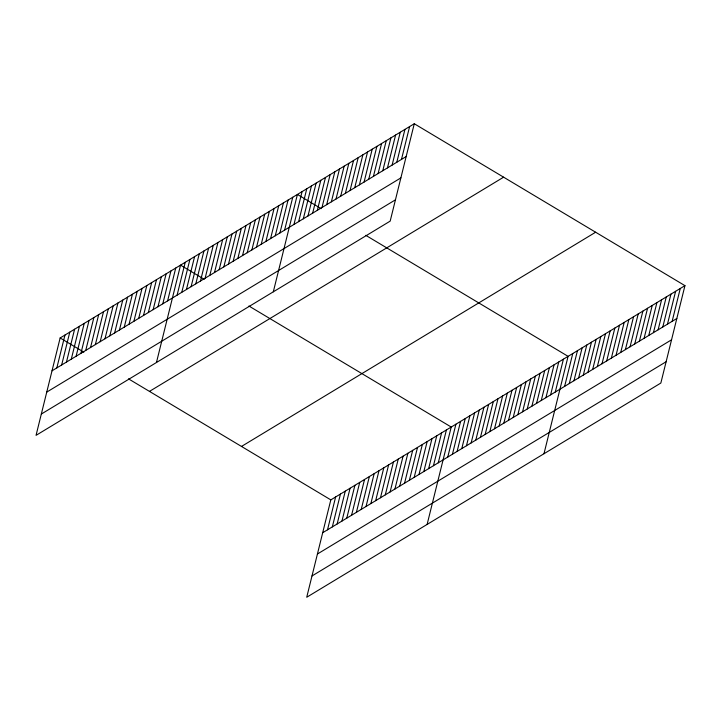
<?xml version="1.0" encoding="UTF-8"?>
<svg xmlns="http://www.w3.org/2000/svg" width="721" height="721" viewBox="0 0 721 721"><rect width="100%" height="100%" fill="white"/><g stroke="black" fill="none" stroke-linecap="round" stroke-linejoin="round"><path stroke-width="1.08" d="M414.278 123.742L60.149 337.96L36.05 435.349L390.178 221.122L414.278 123.742L684.95 285.651L660.851 383.04L306.722 597.258L330.822 499.878L684.95 285.651M56.833 367.899L64.962 335.049M61.655 364.988L69.784 332.138M66.467 362.068L74.596 329.227M71.289 359.157L79.418 326.307M76.102 356.246L84.231 323.396M80.914 353.326L89.043 320.485M85.736 350.415L93.865 317.573M90.549 347.504L98.678 314.653M95.37 344.593L103.491 311.742M100.183 341.673L108.312 308.831M104.996 338.762L113.125 305.92M109.817 335.851L117.947 303M114.63 332.94L122.759 300.089M119.443 330.02L127.572 297.178M124.264 327.109L132.394 294.267M129.077 324.198L137.206 291.347M133.899 321.287L142.028 288.436M138.711 318.367L146.841 285.525M143.524 315.456L151.653 282.614M148.346 312.544L156.475 279.694M153.158 309.633L161.288 276.783M157.98 306.713L166.109 273.872M162.793 303.802L170.922 270.952M167.605 300.891L175.735 268.041M156.457 362.51L180.556 265.13L204.25 279.306M177.096 295.15L185.225 262.3M181.773 292.32L189.902 259.47M186.451 289.491L194.58 256.649M191.119 286.661L199.248 253.819M195.797 283.84L203.926 250.989M200.474 281.01L208.603 248.159M205.143 278.18L213.272 245.338M209.82 275.35L217.949 242.508M214.498 272.529L222.627 239.678M219.166 269.699L227.295 236.849M223.843 266.869L231.973 234.028M228.521 264.039L236.65 231.198M233.189 261.218L241.319 228.368M237.867 258.388L245.996 225.538M242.544 255.558L250.674 222.717M247.222 252.729L255.342 219.887M251.89 249.908L260.02 217.057M256.568 247.078L264.697 214.227M261.245 244.248L269.366 211.406M265.914 241.418L274.043 208.576M270.591 238.597L278.721 205.746M275.269 235.767L283.389 202.916M279.937 232.937L288.067 200.096M284.615 230.107L292.744 197.266M273.313 291.816L297.413 194.436L321.115 208.612M293.961 224.456L302.09 191.606M298.638 221.626L306.767 188.785M303.316 218.796L311.445 185.955M307.984 215.976L316.113 183.125M312.662 213.146L320.791 180.295M317.339 210.316L325.468 177.474M322.008 207.486L330.137 174.644M326.685 204.665L334.814 171.814M331.363 201.835L339.492 168.984M336.031 199.005L344.16 166.163M340.709 196.175L348.838 163.334M345.386 193.354L353.515 160.504M350.055 190.524L358.184 157.674M354.732 187.694L362.861 154.844M359.409 184.864L367.539 152.023M364.078 182.043L372.207 149.193M368.755 179.214L376.885 146.363M373.433 176.384L381.562 143.533M378.101 173.554L386.231 140.712M382.779 170.733L390.908 137.882M387.456 167.903L395.586 135.052M392.125 165.073L400.254 132.222M396.802 162.243L404.932 129.401M401.48 159.422L409.609 126.572M327.505 529.809L335.635 496.958M332.327 526.898L340.456 494.047M337.14 523.978L345.269 491.136M341.952 521.067L350.082 488.225M346.774 518.156L354.903 485.305M351.587 515.245L359.716 482.394M356.408 512.325L364.529 479.483M361.221 509.414L369.35 476.572M366.034 506.502L374.163 473.652M370.855 503.591L378.985 470.741M375.668 500.671L383.797 467.83M380.481 497.76L388.61 464.919M385.302 494.849L393.432 461.999M390.115 491.938L398.244 459.088M394.937 489.018L403.066 456.177M399.749 486.107L407.879 453.257M404.562 483.196L412.691 450.346M409.384 480.285L417.513 447.435M414.196 477.365L422.326 444.524M419.018 474.454L427.147 441.603M423.831 471.543L431.96 438.692M428.644 468.623L436.773 435.781M433.465 465.712L441.594 432.87M438.278 462.801L446.407 429.95M427.12 524.419L451.22 427.039L248.916 306.019M447.768 457.06L455.897 424.209M452.446 454.23L460.575 421.388M457.123 451.4L465.243 418.559M461.791 448.579L469.921 415.729M466.469 445.749L474.598 412.899M471.146 442.919L479.267 410.078M475.815 440.089L483.944 407.248M480.492 437.268L488.622 404.418M485.17 434.439L493.29 401.588M489.838 431.609L497.968 398.767M494.516 428.779L502.645 395.937M499.193 425.958L507.314 393.107M503.862 423.128L511.991 390.277M508.539 420.298L516.669 387.456M513.217 417.468L521.346 384.626M517.885 414.647L526.015 381.797M522.563 411.817L530.692 378.967M527.24 408.987L535.37 376.146M531.909 406.157L540.038 373.316M536.586 403.336L544.716 370.486M541.264 400.506L549.393 367.656M545.932 397.677L554.061 364.835M550.61 394.847L558.739 362.005M555.287 392.026L563.416 359.175M543.985 453.725L568.085 356.345L365.772 235.325M564.633 386.366L572.762 353.515M569.311 383.536L577.44 350.694M573.979 380.715L582.108 347.864M578.657 377.885L586.786 345.035M583.334 375.055L591.463 342.205M588.003 372.225L596.132 339.384M592.68 369.404L600.809 336.554M597.358 366.574L605.487 333.724M602.026 363.745L610.155 330.894M606.703 360.915L614.833 328.073M611.381 358.094L619.51 325.243M616.049 355.264L624.179 322.413M620.727 352.434L628.856 319.583M625.404 349.604L633.534 316.762M630.073 346.783L638.202 313.932M634.75 343.953L642.88 311.102M639.428 341.123L647.557 308.273M644.096 338.293L652.226 305.452M648.774 335.463L656.903 302.622M653.451 332.642L661.581 299.792M658.12 329.812L666.249 296.962M662.797 326.983L670.927 294.141M667.475 324.153L675.604 291.311M672.143 321.332L680.273 288.481M52.02 370.81L406.148 156.592M46.748 392.107L400.885 177.889M41.322 414.052L395.45 199.825M149.472 391.395L503.6 177.177M241.499 446.443L595.627 232.225M322.693 532.72L676.821 318.502M317.42 554.016L671.548 339.798M311.995 575.962L666.123 361.744M60.149 337.96L83.843 352.136M128.509 378.858L330.822 499.878"/></g></svg>
